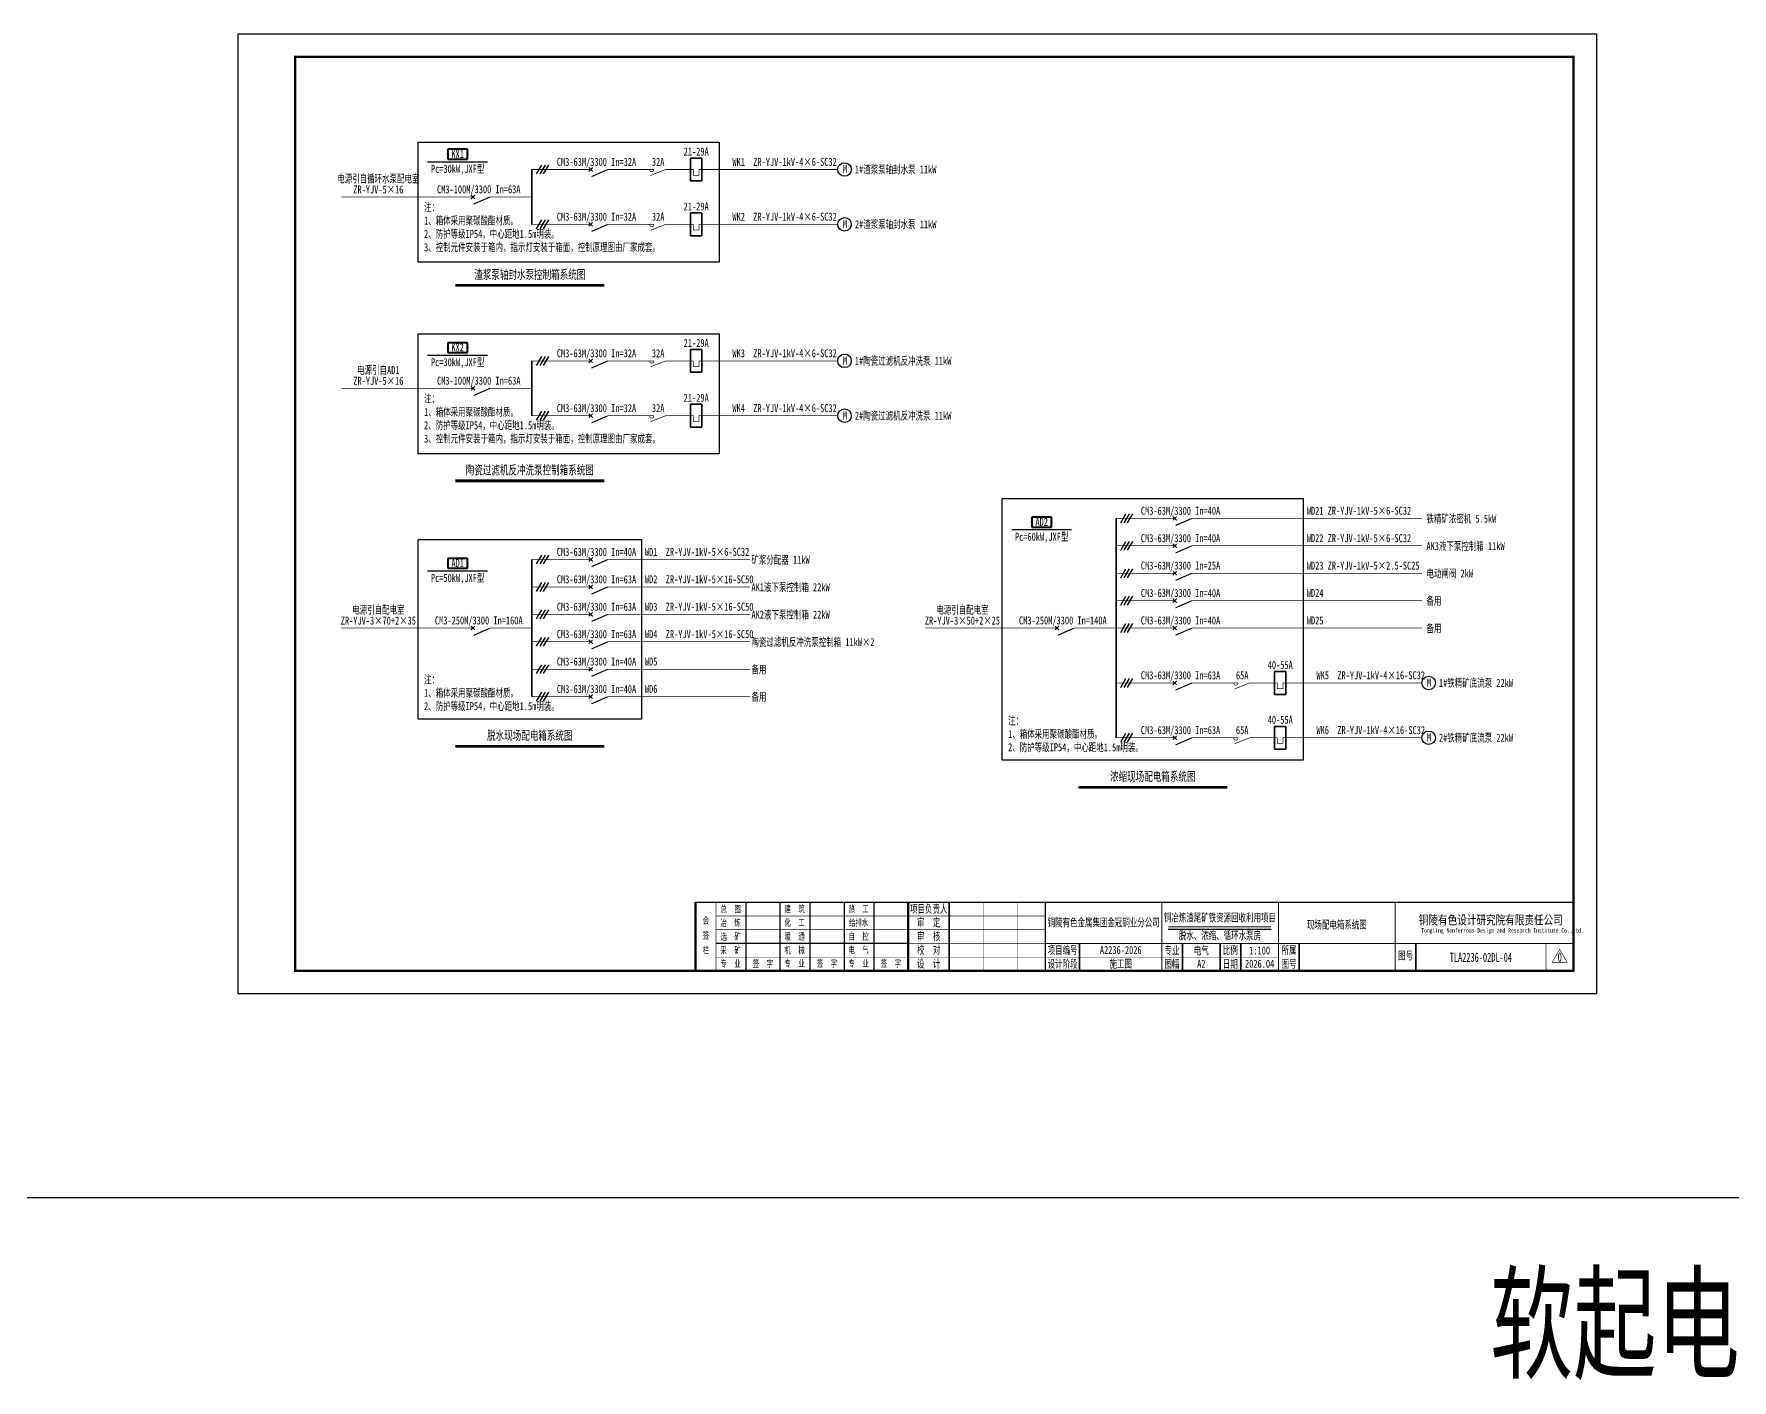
# Model space of a CAD drawing. Header units: millimetres. Extents: x 401220 to 2750366, y -101310 to 943175.
# Drawn here: x 1254591 to 1328851, y 682041 to 740946 of the extents above; entities that cross this region are included whole.
import ezdxf
from ezdxf.enums import TextEntityAlignment as Align

# ---------------------------------------------------------------- set-up
doc = ezdxf.new("R2010")
doc.units = ezdxf.units.MM
doc.linetypes.add('常规', pattern=[20, 10, 0, 10])
for name, color, linetype, lineweight in [('CAXA0层', 7, 'Continuous', 25), ('SW', 8, 'Continuous', 20), ('TEXT', 4, 'Continuous', 0)]:
    doc.layers.add(name, color=color, linetype=linetype, lineweight=lineweight)
for name, color, linetype in [('动力平面导线层', 3, '常规'), ('图框', 7, 'Continuous'), ('文字', 7, 'Continuous'), ('照明平面导线层', 3, 'Continuous'), ('照明平面设备层', 1, 'Continuous'), ('高低压系统', 4, 'Continuous')]:
    doc.layers.add(name, color=color, linetype=linetype)
doc.styles.add('HZ', font='simsun.ttf', dxfattribs={"width": 0.75})
doc.styles.add('标准', font='NSimSun.ttf', dxfattribs={"width": 0.667})

# ---------------------------------------------------------------- blocks, each defined once
blk = doc.blocks.new('DYDQ0201')
at = {"color": 0}
for points, const_width in [([(0, 0), (0, -3.75)], 0.3), ([(0, -11.25), (-3.11, -4.12)], 0.5), ([(0.86, -4.61), (-0.86, -2.89)], 0.5), ([(-0.86, -4.61), (0.86, -2.89)], 0.5), ([(0, -11.25), (0, -15)], 0.3)]:
    blk.add_lwpolyline(points, dxfattribs=dict(at, const_width=const_width))
blk = doc.blocks.new('PLA1')
at = {"color": 0, "linetype": 'ByBlock', "lineweight": -2}
for p, q in [((-500, 500), (-500, 0)), ((500, 500), (-500, 500)), ((-500, 0), (500, 0)), ((500, 0), (500, 500))]:
    blk.add_line(p, q, dxfattribs=at)
for p in [(-500, 250), (0, 500), (0, 0), (500, 250)]:
    blk.add_point(p, dxfattribs=at)
blk = doc.blocks.new('JJH')
at = {"color": 3, "linetype": '常规', "lineweight": 35}
for p, q in [((-500, -500), (-500, 0)), ((500, 0), (-500, 0)), ((500, -500), (500, 0)), ((-500, -500), (500, -500))]:
    blk.add_line(p, q, dxfattribs=at)
at = {"color": 3, "linetype": '常规', "lineweight": 35, "const_width": 30}
blk.add_lwpolyline([(0, 100), (0, -125), (-250, -125), (-250, -375), (0, -375), (0, -600)], dxfattribs=at)
blk = doc.blocks.new('GGF')
at = {"layer": '照明平面导线层', "color": 3, "linetype": '常规', "lineweight": 25, "ltscale": 2, "const_width": 30}
for points in [[(0, 0), (0, -365)], [(0, -1065), (-261, -402)], [(0, -365), (0, -544)], [(0, -1065), (0, -1429)]]:
    blk.add_lwpolyline(points, dxfattribs=at)
blk.add_lwpolyline([(0, -544, -1.122007), (0, -365, -1.343832)], format="xyb", dxfattribs=at)
blk = doc.blocks.new('3')
at = {"layer": 'TEXT', "color": 7, "lineweight": 25, "style": 'HZ', "width": 0.75}
for s, height, p in [('铜陵有色设计研究院有限责任公司', 400, (221501, 249018)), ('Tongling Nonferrous Design and Research Institute Co.,Ltd.', 200, (221613, 248659))]:
    blk.add_text(s, height=height, dxfattribs=at).set_placement(p)
blk = doc.blocks.new('铜陵有色图签02')
at = {"layer": '图框', "linetype": 'Continuous', "lineweight": 50}
for p, q in [((-38401, 3003), (-38401, 1)), ((-29100, 3001), (-29100, 0))]:
    blk.add_line(p, q, dxfattribs=at)
at = {"layer": '图框', "color": 7, "linetype": 'Continuous', "lineweight": 25}
for p, q in [((-36201, 3010), (-36201, 9)), ((-34701, 3010), (-34701, 9)), ((-33401, 3017), (-33401, 16)), ((-31901, 3017), (-31901, 16)), ((-30601, 3017), (-30601, 16)), ((-29100, 1201), (-37501, 1201))]:
    blk.add_line(p, q, dxfattribs=at)
at = {"layer": '图框', "color": 7, "linetype": 'Continuous', "lineweight": 35}
for p, q in [((-27300, 3001), (-27300, 1)), ((-21600, 1197), (-21600, -3)), ((-17100, 1200), (-17100, 0)), ((-15450, 0), (-15450, 1200)), ((-14550, 1200), (-14550, 0)), ((-12000, 1201), (-12000, 1)), ((-6900, 1202), (-6900, 2))]:
    blk.add_line(p, q, dxfattribs=at)
at = {"layer": '图框', "lineweight": 25}
blk.add_line((-17723, 1830), (-13223, 1830), dxfattribs=at)
at = {"layer": '图框', "lineweight": 70, "const_width": 70}
blk.add_lwpolyline([(-17980, 3001), (0, 3001), (-38401, 3001)], dxfattribs=at)
at = {"layer": '图框', "color": 7, "linetype": 'Continuous', "lineweight": 25, "const_width": 25}
for points in [[(-37501, 3000), (-37501, 0)], [(-25800, 3001), (-25800, 1)], [(-24300, 3001), (-24300, 1)], [(-23100, 2401), (-37501, 2401)], [(-23100, 1801), (-37501, 1801)], [(-23100, 1201), (-29100, 1201)], [(-602, 943), (-932, 371), (-272, 371), (-602, 943)], [(-12900, 600), (-18000, 600), (-37501, 600)]]:
    blk.add_lwpolyline(points, dxfattribs=at)
at = {"layer": '图框', "linetype": 'Continuous', "lineweight": 50, "const_width": 50}
for points in [[(-23100, 3001), (-23100, 1)], [(-18000, 3000), (-18000, 0)]]:
    blk.add_lwpolyline(points, dxfattribs=at)
at = {"layer": '图框', "lineweight": 50, "const_width": 50}
for points in [[(-12900, 3001), (-12900, 1)], [(-7800, 3001), (-7800, 1)], [(0, 3000), (0, 0)], [(-23100, 1200), (0, 1200)]]:
    blk.add_lwpolyline(points, dxfattribs=at)
at = {"layer": '图框', "lineweight": 25, "const_width": 35}
blk.add_lwpolyline([(-17723, 1930), (-13223, 1930)], dxfattribs=at)
at = {"layer": '图框', "color": 7, "linetype": 'Continuous', "lineweight": 35, "const_width": 25}
blk.add_lwpolyline([(-1200, 1201), (-1200, 0)], dxfattribs=at)
at = {"layer": '图框', "linetype": 'Continuous', "lineweight": 70, "const_width": 70}
blk.add_lwpolyline([(-38401, 1), (0, 0)], dxfattribs=at)
at = {"layer": '图框', "lineweight": 25}
blk.add_blockref('3', (-228268, -246986), dxfattribs=at)
at = {"layer": 'TEXT', "color": 7, "lineweight": 25, "style": '标准', "width": 0.667}
for s, height, p in [('会', 300, (-37942, 2054)), ('冶  炼', 300, (-36862, 1955)), ('总  图', 300, (-36862, 2555)), ('建  筑', 300, (-34062, 2562)), ('化  工', 300, (-34062, 1962)), ('给排水', 300, (-31262, 1962)), ('热  工', 300, (-31262, 2562)), ('项目负责人', 350, (-28197, 2541)), ('审  定', 350, (-28197, 1941)), ('签', 300, (-37942, 1404)), ('选  矿', 300, (-36862, 1355)), ('暖  通', 300, (-34062, 1362)), ('自  控', 300, (-31262, 1362)), ('审  核', 350, (-28197, 1341)), ('栏', 300, (-37942, 754)), ('采  矿', 300, (-36862, 754)), ('机  械', 300, (-34062, 761)), ('电  气', 300, (-31262, 761)), ('校  对', 350, (-28197, 741)), ('项目编号', 350, (-22343, 730)), ('专业', 350, (-17559, 730)), ('比例', 350, (-15009, 730)), ('所属', 350, (-12438, 730)), ('图号', 350, (-7339, 495)), ('专  业', 300, (-36862, 170)), ('签  字', 300, (-35449, 170)), ('专  业', 300, (-34062, 177)), ('签  字', 300, (-32649, 177)), ('专  业', 300, (-31262, 177)), ('签  字', 300, (-29849, 177)), ('设  计', 350, (-28197, 139)), ('设计阶段', 350, (-22343, 130)), ('图幅', 350, (-17559, 130)), ('日期', 350, (-15009, 130)), ('图号', 350, (-12438, 130))]:
    blk.add_text(s, height=height, dxfattribs=at).set_placement(p, align=Align.CENTER)

msp = doc.modelspace()

# ---------------------------------------------------------------- linework, layer by layer
at = {"color": 0, "lineweight": -3, "ltscale": 100}
for p, q in [((1271394.4, 736205.3), (1284559, 736205.3)), ((1271394.4, 730952.7), (1271394.4, 736205.3)), ((1284559, 736205.3), (1284559, 730952.7)), ((1284559, 730952.7), (1271394.4, 730952.7)), ((1271394.4, 727830.1), (1284559, 727830.1)), ((1271394.4, 722577.4), (1271394.4, 727830.1)), ((1284559, 727830.1), (1284559, 722577.4)), ((1284559, 722577.4), (1271394.4, 722577.4)), ((1296936, 720619.1), (1310100.7, 720619.1)), ((1296936, 709166.3), (1296936, 720619.1)), ((1310100.7, 720619.1), (1310100.7, 709166.3)), ((1271394.4, 718819.1), (1281154.6, 718819.1)), ((1271394.4, 710966.3), (1271394.4, 718819.1)), ((1281154.6, 718819.1), (1281154.6, 710966.3)), ((1281154.6, 710966.3), (1271394.4, 710966.3)), ((1310100.7, 709166.3), (1296936, 709166.3))]:
    msp.add_line(p, q, dxfattribs=at)
at = {"color": 3}
msp.add_line((1608777.1, 690021.7), (1079541.3, 690021.7), dxfattribs=at)
at = {"color": 4, "linetype": 'ByBlock', "lineweight": 35, "const_width": 30}
for points in [[(1283201, 735014.3), (1283426, 735014.3)], [(1283201, 732614.3), (1283426, 732614.3)], [(1283201, 726639), (1283426, 726639)], [(1283201, 724239), (1283426, 724239)], [(1308742.7, 712547.1), (1308967.7, 712547.1)], [(1308742.7, 710147.1), (1308967.7, 710147.1)]]:
    msp.add_lwpolyline(points, dxfattribs=at)
at = {"color": 1, "lineweight": 30, "ltscale": 100}
for centre in [(1290039.8, 735014.3), (1290039.8, 732614.3), (1290039.8, 726639), (1290039.8, 724239), (1315581.4, 712547.1), (1315581.4, 710147.1)]:
    msp.add_circle(centre, 295.9, dxfattribs=at)
at = {"layer": 'CAXA0层', "color": 0, "linetype": 'Continuous', "lineweight": 30}
for p, q in [((1271808.2, 735356), (1274428.2, 735356)), ((1271808.2, 726895), (1274428.2, 726895)), ((1297349.9, 719254.6), (1299969.8, 719254.6)), ((1271808.2, 717454.6), (1274428.2, 717454.6))]:
    msp.add_line(p, q, dxfattribs=at)
at = {"layer": 'CAXA0层', "color": 2, "linetype": 'Continuous', "lineweight": 40}
for p, q in [((1273021.3, 729968.5), (1279527.6, 729968.5)), ((1273021.3, 721412.4), (1279527.6, 721412.4)), ((1273021.3, 709801.3), (1279527.6, 709801.3)), ((1300265.2, 708001.3), (1306771.5, 708001.3))]:
    msp.add_line(p, q, dxfattribs=at)
at = {"layer": 'CAXA0层', "color": 2, "linetype": 'Continuous', "lineweight": 0}
for p, q in [((1273021.3, 729903), (1279527.6, 729903)), ((1273021.3, 721346.9), (1279527.6, 721346.9)), ((1273021.3, 709735.8), (1279527.6, 709735.8)), ((1300265.2, 707935.8), (1306771.5, 707935.8))]:
    msp.add_line(p, q, dxfattribs=at)
at = {"layer": '图框', "linetype": 'Continuous', "lineweight": 100, "const_width": 100}
msp.add_lwpolyline([(1266017.6, 699945.9), (1321917.6, 699945.9), (1321917.6, 739945.9), (1266017.6, 739945.9)], close=True, dxfattribs=at)
at = {"layer": '文字', "color": 4, "linetype": 'ByBlock', "lineweight": 25, "const_width": 30}
for points in [[(1280064, 735014.3), (1281154.6, 735014.3)], [(1282583.8, 735014.3), (1283201, 735014.3)], [(1283901, 735014.3), (1289743.9, 735014.3)], [(1280064, 732614.3), (1281154.6, 732614.3)], [(1282583.8, 732614.3), (1283201, 732614.3)], [(1283901, 732614.3), (1289743.9, 732614.3)], [(1280064, 726639), (1281154.6, 726639)], [(1282583.8, 726639), (1283201, 726639)], [(1283901, 726639), (1289743.9, 726639)], [(1280064, 724239), (1281154.6, 724239)], [(1282583.8, 724239), (1283201, 724239)], [(1283901, 724239), (1289743.9, 724239)], [(1305605.7, 712547.1), (1306696.3, 712547.1)], [(1308125.5, 712547.1), (1308742.7, 712547.1)], [(1309442.7, 712547.1), (1315285.5, 712547.1)], [(1305605.7, 710147.1), (1306696.3, 710147.1)], [(1308125.5, 710147.1), (1308742.7, 710147.1)], [(1309442.7, 710147.1), (1315285.5, 710147.1)]]:
    msp.add_lwpolyline(points, dxfattribs=at)
at = {"layer": '照明平面导线层', "color": 2, "linetype": 'ByBlock', "lineweight": 25, "ltscale": 100}
for p, q in [((1276573.4, 734819.5), (1276805.2, 735209)), ((1276724.4, 734819.5), (1276956.2, 735209)), ((1276875.4, 734819.5), (1277107.2, 735209)), ((1276573.4, 732419.5), (1276805.2, 732809)), ((1276724.4, 732419.5), (1276956.2, 732809)), ((1276875.4, 732419.5), (1277107.2, 732809)), ((1276573.4, 726444.3), (1276805.2, 726833.7)), ((1276724.4, 726444.3), (1276956.2, 726833.7)), ((1276875.4, 726444.3), (1277107.2, 726833.7)), ((1276573.4, 724044.3), (1276805.2, 724433.7)), ((1276724.4, 724044.3), (1276956.2, 724433.7)), ((1276875.4, 724044.3), (1277107.2, 724433.7)), ((1302115.1, 719552.4), (1302346.9, 719941.8)), ((1302266.1, 719552.4), (1302497.9, 719941.8)), ((1302417.1, 719552.4), (1302648.9, 719941.8)), ((1276573.4, 717752.4), (1276805.2, 718141.8)), ((1276724.4, 717752.4), (1276956.2, 718141.8)), ((1276875.4, 717752.4), (1277107.2, 718141.8)), ((1302115.1, 718352.4), (1302346.9, 718741.8)), ((1302266.1, 718352.4), (1302497.9, 718741.8)), ((1302417.1, 718352.4), (1302648.9, 718741.8)), ((1302115.1, 717152.4), (1302346.9, 717541.8)), ((1302266.1, 717152.4), (1302497.9, 717541.8)), ((1302417.1, 717152.4), (1302648.9, 717541.8)), ((1276573.4, 716552.4), (1276805.2, 716941.8)), ((1276724.4, 716552.4), (1276956.2, 716941.8)), ((1276875.4, 716552.4), (1277107.2, 716941.8)), ((1302115.1, 715952.4), (1302346.9, 716341.8)), ((1302266.1, 715952.4), (1302497.9, 716341.8)), ((1302417.1, 715952.4), (1302648.9, 716341.8)), ((1276573.4, 715352.4), (1276805.2, 715741.8)), ((1276724.4, 715352.4), (1276956.2, 715741.8)), ((1276875.4, 715352.4), (1277107.2, 715741.8)), ((1302115.1, 714752.4), (1302346.9, 715141.8)), ((1302266.1, 714752.4), (1302497.9, 715141.8)), ((1302417.1, 714752.4), (1302648.9, 715141.8)), ((1276573.4, 714152.4), (1276805.2, 714541.8)), ((1276724.4, 714152.4), (1276956.2, 714541.8)), ((1276875.4, 714152.4), (1277107.2, 714541.8)), ((1276573.4, 712952.4), (1276805.2, 713341.8)), ((1276724.4, 712952.4), (1276956.2, 713341.8)), ((1276875.4, 712952.4), (1277107.2, 713341.8)), ((1302115.1, 712352.4), (1302346.9, 712741.8)), ((1302266.1, 712352.4), (1302497.9, 712741.8)), ((1302417.1, 712352.4), (1302648.9, 712741.8)), ((1276573.4, 711752.4), (1276805.2, 712141.8)), ((1276724.4, 711752.4), (1276956.2, 712141.8)), ((1276875.4, 711752.4), (1277107.2, 712141.8)), ((1302115.1, 709952.4), (1302346.9, 710341.8)), ((1302266.1, 709952.4), (1302497.9, 710341.8)), ((1302417.1, 709952.4), (1302648.9, 710341.8))]:
    msp.add_line(p, q, dxfattribs=at)
at = {"layer": '照明平面设备层', "color": 0, "lineweight": -3, "ltscale": 100}
msp.add_lwpolyline([(1263517.6, 740945.9), (1322917.6, 740945.9), (1322917.6, 698945.9), (1263517.6, 698945.9)], close=True, dxfattribs=at)
at = {"layer": '照明平面设备层', "color": 130, "lineweight": -3, "const_width": 30}
for points in [[(1276369.6, 735014.3), (1278564, 735014.3)], [(1268036.3, 733814.3), (1273715.5, 733814.3)], [(1274915.5, 733814.3), (1276369.6, 733814.3)], [(1276369.6, 732614.3), (1278564, 732614.3)], [(1276369.6, 726639), (1278564, 726639)], [(1268036.3, 725439), (1273715.5, 725439)], [(1274915.5, 725439), (1276369.6, 725439)], [(1276369.6, 724239), (1278564, 724239)], [(1301911.3, 719747.1), (1304105.7, 719747.1)], [(1305605.7, 719747.1), (1315285.5, 719747.1)], [(1301911.3, 718547.1), (1304105.7, 718547.1)], [(1305605.7, 718547.1), (1315285.5, 718547.1)], [(1276369.6, 717947.1), (1278564, 717947.1)], [(1280064, 717947.1), (1285910.7, 717947.1)], [(1301911.3, 717347.1), (1304105.7, 717347.1)], [(1305605.7, 717347.1), (1315285.5, 717347.1)], [(1276369.6, 716747.1), (1278564, 716747.1)], [(1280064, 716747.1), (1285910.7, 716747.1)], [(1301911.3, 716147.1), (1304105.7, 716147.1)], [(1305605.7, 716147.1), (1315285.5, 716147.1)], [(1276369.6, 715547.1), (1278564, 715547.1)], [(1280064, 715547.1), (1285910.7, 715547.1)], [(1268036.3, 714947.1), (1273715.5, 714947.1)], [(1274915.5, 714947.1), (1276369.6, 714947.1)], [(1293578, 714947.1), (1299257.2, 714947.1)], [(1300457.2, 714947.1), (1301911.3, 714947.1)], [(1301911.3, 714947.1), (1304105.7, 714947.1)], [(1305605.7, 714947.1), (1315285.5, 714947.1)], [(1276369.6, 714347.1), (1278564, 714347.1)], [(1280064, 714347.1), (1285910.7, 714347.1)], [(1276369.6, 713147.1), (1278564, 713147.1)], [(1280064, 713147.1), (1285910.7, 713147.1)], [(1301911.3, 712547.1), (1304105.7, 712547.1)], [(1276369.6, 711947.1), (1278564, 711947.1)], [(1280064, 711947.1), (1285910.7, 711947.1)], [(1301911.3, 710147.1), (1304105.7, 710147.1)]]:
    msp.add_lwpolyline(points, dxfattribs=at)
at = {"layer": '高低压系统', "color": 3, "lineweight": 35}
for p, q in [((1276369.6, 732614.3), (1276369.6, 735014.3)), ((1276369.6, 724239), (1276369.6, 726639)), ((1301911.3, 710147.1), (1301911.3, 719747.1)), ((1276369.6, 711947.1), (1276369.6, 717947.1))]:
    msp.add_line(p, q, dxfattribs=at)

# ---------------------------------------------------------------- block references
at = {"layer": '动力平面导线层', "color": 4, "linetype": 'ByBlock', "rotation": 90}
for name, p in [('JJH', (1283301, 735014.3)), ('GGF', (1281154.6, 735014.3)), ('JJH', (1283301, 732614.3)), ('GGF', (1281154.6, 732614.3)), ('JJH', (1283301, 726639)), ('GGF', (1281154.6, 726639)), ('GGF', (1281154.6, 724239)), ('JJH', (1283301, 724239)), ('JJH', (1308842.7, 712547.1)), ('GGF', (1306696.3, 712547.1)), ('GGF', (1306696.3, 710147.1)), ('JJH', (1308842.7, 710147.1))]:
    msp.add_blockref(name, p, dxfattribs=at)
at = {"layer": '图框', "lineweight": 25}
msp.add_blockref('铜陵有色图签02', (1321917.6, 699945.9), dxfattribs=at)
at = {"layer": '照明平面设备层', "color": 1, "lineweight": 40, "xscale": 0.8640000000596046, "yscale": 0.8640000000596046, "zscale": 0.8640000000596046}
for p in [(1273118.2, 735464.9), (1273118.2, 727003.9), (1298659.9, 719363.5), (1273118.2, 717563.5)]:
    msp.add_blockref('PLA1', p, dxfattribs=at)
at = {"layer": '高低压系统', "lineweight": -3, "xscale": 100, "yscale": 100, "zscale": 100, "rotation": 90}
for p in [(1278564, 735014.3), (1273415.5, 733814.3), (1278564, 732614.3), (1278564, 726639), (1273415.5, 725439), (1278564, 724239), (1304105.7, 719747.1), (1304105.7, 718547.1), (1278564, 717947.1), (1304105.7, 717347.1), (1278564, 716747.1), (1304105.7, 716147.1), (1278564, 715547.1), (1273415.5, 714947.1), (1278564, 714347.1), (1298957.2, 714947.1), (1304105.7, 714947.1), (1278564, 713147.1), (1304105.7, 712547.1), (1278564, 711947.1), (1304105.7, 710147.1)]:
    msp.add_blockref('DYDQ0201', p, dxfattribs=at)

# ---------------------------------------------------------------- texts
at = {"layer": 'SW', "color": 2, "linetype": 'Continuous', "lineweight": 25, "style": '标准', "width": 0.667}
for s, height, p in [('21-29A', 350, (1283551, 735624.9)), ('CM3-63M/3300 In=32A', 350, (1279191.6, 735174.3)), ('32A', 350, (1281887.9, 735174.2)), ('CM3-100M/3300 In=63A', 350, (1274043.1, 733974.3)), ('CM3-63M/3300 In=32A', 350, (1279191.6, 732774.3)), ('32A', 350, (1281887.9, 732774.2)), ('21-29A', 350, (1283551, 733224.9)), ('渣浆泵轴封水泵控制箱系统图', 400, (1276274.5, 730223.5)), ('CM3-100M/3300 In=63A', 350, (1274043.1, 725599)), ('陶瓷过滤机反冲洗泵控制箱系统图', 400, (1276274.5, 721667.4)), ('CM3-63M/3300 In=63A', 350, (1279191.6, 714507.1)), ('脱水现场配电箱系统图', 400, (1276274.5, 710056.3)), ('浓缩现场配电箱系统图', 400, (1303518.4, 708256.3))]:
    msp.add_text(s, height=height, dxfattribs=at).set_placement(p, align=Align.CENTER)
at = {"layer": 'SW', "color": 7, "linetype": 'Continuous', "lineweight": 25, "style": '标准', "width": 0.667}
for s, p in [('Pc=30kW,JXF型', (1273118.2, 734869)), ('KX1', (1273118.2, 735520.1)), ('电源引自循环水泵配电室', (1269652, 734439.8)), ('ZR-YJV-5×16', (1269652, 733966.8)), ('KX2', (1273118.2, 727059.1)), ('CM3-63M/3300 In=32A', (1279191.6, 726799)), ('32A', (1281887.9, 726799)), ('21-29A', (1283551, 727249.7)), ('电源引自AD1', (1269652, 726064.6)), ('Pc=30kW,JXF型', (1273118.2, 726408)), ('ZR-YJV-5×16', (1269652, 725591.6)), ('CM3-63M/3300 In=32A', (1279191.6, 724399)), ('21-29A', (1283551, 724849.7)), ('32A', (1281887.9, 724399)), ('AD2', (1298659.9, 719418.7)), ('CM3-63M/3300 In=40A', (1304733.3, 719907.1)), ('Pc=60kW,JXF型', (1298659.9, 718767.7)), ('CM3-63M/3300 In=40A', (1304733.3, 718707.1)), ('Pc=50kW,JXF型', (1273118.2, 716967.7)), ('AD1', (1273118.2, 717618.7)), ('CM3-63M/3300 In=25A', (1304733.3, 717507.1)), ('CM3-63M/3300 In=63A', (1279191.6, 716907.1)), ('CM3-63M/3300 In=40A', (1304733.3, 716307.1)), ('电源引自配电室', (1269652, 715572.6)), ('CM3-63M/3300 In=63A', (1279191.6, 715707.1)), ('电源引自配电室', (1295193.6, 715572.6)), ('ZR-YJV-3×70+2×35', (1269652, 715099.6)), ('CM3-250M/3300 In=160A', (1274043.1, 715107.1)), ('ZR-YJV-3×50+2×25', (1295193.6, 715099.6)), ('CM3-250M/3300 In=140A', (1299584.8, 715107.1)), ('CM3-63M/3300 In=40A', (1304733.3, 715107.1)), ('CM3-63M/3300 In=40A', (1279191.6, 713307.1)), ('CM3-63M/3300 In=63A', (1304733.3, 712707.1)), ('65A', (1307429.6, 712707)), ('40-55A', (1309092.7, 713157.7)), ('CM3-63M/3300 In=40A', (1279191.6, 712107.1)), ('CM3-63M/3300 In=63A', (1304733.3, 710307.1)), ('40-55A', (1309092.7, 710757.7)), ('65A', (1307429.6, 710307))]:
    msp.add_text(s, height=350, dxfattribs=at).set_placement(p, align=Align.CENTER)
for s, p in [('WK1', (1285134.5, 735174.3)), ('ZR-YJV-1kV-4×6-SC32', (1286047.2, 735174.3)), ('WK2', (1285134.5, 732774.3)), ('ZR-YJV-1kV-4×6-SC32', (1286047.2, 732774.3)), ('WK3', (1285134.5, 726799)), ('ZR-YJV-1kV-4×6-SC32', (1286047.2, 726799)), ('WK4', (1285134.5, 724399)), ('ZR-YJV-1kV-4×6-SC32', (1286047.2, 724399)), ('WD21', (1310253.6, 719907.1)), ('ZR-YJV-1kV-5×6-SC32', (1311166.3, 719907.1)), ('WD22', (1310253.6, 718707.1)), ('ZR-YJV-1kV-5×6-SC32', (1311166.3, 718707.1)), ('WD1', (1281307.6, 718107.1)), ('WD23', (1310253.6, 717507.1)), ('ZR-YJV-1kV-5×2.5-SC25', (1311166.3, 717507.1)), ('WD2', (1281307.6, 716907.1)), ('ZR-YJV-1kV-5×16-SC50', (1282220.3, 716907.1)), ('WD24', (1310253.6, 716307.1)), ('WD3', (1281307.6, 715707.1)), ('ZR-YJV-1kV-5×16-SC50', (1282220.3, 715707.1)), ('WD25', (1310253.6, 715107.1)), ('WD4', (1281307.6, 714507.1)), ('ZR-YJV-1kV-5×16-SC50', (1282220.3, 714507.1)), ('WD5', (1281307.6, 713307.1)), ('WK5', (1310676.2, 712707.1)), ('ZR-YJV-1kV-4×16-SC32', (1311588.9, 712707.1)), ('WD6', (1281307.6, 712107.1)), ('1#铁精矿底流泵 22kW', (1316033.3, 712374.5)), ('ZR-YJV-1kV-4×16-SC32', (1311588.9, 710307.1)), ('WK6', (1310676.2, 710307.1)), ('2#铁精矿底流泵 22kW', (1316033.3, 709974.5))]:
    msp.add_text(s, height=350, dxfattribs=at).set_placement(p)
at = {"layer": 'SW', "color": 1, "linetype": 'Continuous', "lineweight": 25, "style": '标准', "width": 0.667}
for p in [(1290056.4, 734855.3), (1290056.4, 732455.3), (1290056.4, 726480), (1290056.4, 724080), (1315598.1, 712388.1), (1315598.1, 709988.1)]:
    msp.add_text('M', height=350, dxfattribs=at).set_placement(p, align=Align.CENTER)
at = {"layer": 'SW', "color": 2, "linetype": 'Continuous', "lineweight": 25, "style": '标准', "width": 0.667}
for s, p in [('1#渣浆泵轴封水泵 11kW', (1290491.7, 734841.7)), ('2#渣浆泵轴封水泵 11kW', (1290491.7, 732441.7))]:
    msp.add_text(s, height=350, dxfattribs=at).set_placement(p)
at = {"layer": 'SW', "color": 0, "linetype": 'Continuous', "lineweight": 25, "style": '标准', "width": 0.667}
for s, p in [('1#陶瓷过滤机反冲洗泵 11kW', (1290491.7, 726466.5)), ('2#陶瓷过滤机反冲洗泵 11kW', (1290491.7, 724066.5)), ('铁精矿浓密机 5.5kW', (1315485.5, 719561.1)), ('ZR-YJV-1kV-5×6-SC32', (1282220.3, 718107.1)), ('矿浆分配器 11kW', (1285968.1, 717761.1)), ('AK3液下泵控制箱 11kW', (1315485.5, 718361.1)), ('电动闸阀 2kW', (1315485.5, 717161.1)), ('AK1液下泵控制箱 22kW', (1285968.1, 716561.1)), ('备用', (1315485.5, 715961.1)), ('AK2液下泵控制箱 22kW', (1285968.1, 715361.1)), ('备用', (1315485.5, 714761.1)), ('陶瓷过滤机反冲洗泵控制箱 11kW×2', (1285968.1, 714161.1)), ('备用', (1285968.1, 712961.1)), ('备用', (1285968.1, 711761.1))]:
    msp.add_text(s, height=350, dxfattribs=at).set_placement(p)
msp.add_text('CM3-63M/3300 In=40A', height=350, dxfattribs=at).set_placement((1279191.6, 718107.1), align=Align.CENTER)
at = {"layer": 'SW', "color": 4, "linetype": 'Continuous', "lineweight": 25, "style": '标准', "width": 0.667}
for s, height, p in [('铜冶炼渣尾矿铁资源回收利用项目', 350, (1306455.1, 702103.8)), ('铜陵有色金属集团金冠铜业分公司', 350, (1301371.4, 701892.2)), ('现场配电箱系统图', 350, (1311568.5, 701791.4)), ('A2236-2026', 350, (1302117, 700684.9)), ('脱水、浓缩、循环水泵房', 350, (1306455.1, 701322.5)), ('电气', 350, (1305641.8, 700664.2)), ('施工图', 350, (1302117, 700084.5)), ('A2', 350, (1305641.8, 700084.5)), ('2026.04', 350, (1308191.8, 700084.5)), ('1:100', 350, (1308191.8, 700664.2)), ('TLA2236-02DL-04', 400, (1317866.9, 700341)), ('0', 400, (1321315.3, 700352.5))]:
    msp.add_text(s, height=height, dxfattribs=at).set_placement(p, align=Align.CENTER)
at = {"layer": 'SW', "color": 4, "linetype": 'ByBlock', "lineweight": 25, "style": '标准', "width": 0.667}
msp.add_text('软起电机', height=4000, dxfattribs=at).set_placement((1325545.8, 682521.2), align=Align.CENTER)
at = {"layer": 'SW', "color": 0, "linetype": 'Continuous', "lineweight": 25, "char_height": 350, "attachment_point": 1, "style": '标准'}
for s, insert, width in [('注：\\P1、箱体采用聚碳酸酯材质。\\P2、防护等级IP54，中心距地1.5m明装。\\P3、控制元件安装于箱内，指示灯安装于箱面，控制原理图由厂家成套。', (1271649.8, 733539.1), 11368.171), ('注：\\P1、箱体采用聚碳酸酯材质。\\P2、防护等级IP54，中心距地1.5m明装。\\P3、控制元件安装于箱内，指示灯安装于箱面，控制原理图由厂家成套。', (1271649.8, 725163.9), 11368.171), ('注：\\P1、箱体采用聚碳酸酯材质。\\P2、防护等级IP54，中心距地1.5m明装。', (1271649.8, 712872), 7718.52), ('注：\\P1、箱体采用聚碳酸酯材质。\\P2、防护等级IP54，中心距地1.5m明装。', (1297191.4, 711072), 7718.52)]:
    msp.add_mtext(s, dxfattribs=dict(at, insert=insert, width=width))

doc.saveas('drawing.dxf')
